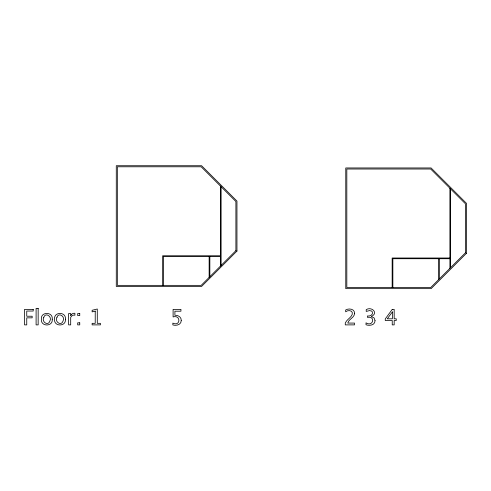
<?xml version="1.0" encoding="UTF-8"?>
<svg xmlns="http://www.w3.org/2000/svg" width="491" height="491" viewBox="0 0 491 491"><rect width="100%" height="100%" fill="white"/><g stroke="black" fill="none" stroke-linecap="round" stroke-linejoin="round"><path stroke-width="0.74" d="M220.41 255.78L162.662 255.78L162.662 285.357M220.41 256.486L163.368 256.486L163.368 285.357M449.903 258.014L392.156 258.014L392.156 287.591M449.903 258.714L392.861 258.714L392.861 287.591M450.603 188.955L450.603 267.65M449.903 188.256L449.903 268.35M439.341 258.714L439.341 278.913M438.635 258.714L438.635 279.618M221.116 186.727L221.116 265.416M220.41 186.021L220.41 266.122M209.847 256.486L209.847 276.685M209.141 256.486L209.141 277.39M52.242 319.181C53.249 326.877 40.422 326.908 41.397 319.199C40.409 311.527 53.206 311.509 52.242 319.181M65.407 319.181C66.414 326.877 53.587 326.908 54.562 319.199C53.574 311.527 66.371 311.509 65.407 319.181M375.044 320.592C375.192 325.232 369.41 326.042 366.01 324.766L366.01 322.839C372.97 327.331 376.002 315.842 367.446 317.358L367.446 315.965C369.913 316.364 373.381 314.94 372.282 311.889L371.755 311.147L369.631 310.558L366.218 311.423L366.218 309.625C371.853 306.175 378.8 313.295 371.294 316.486L374.105 317.947L375.044 320.592M181.247 320.445C181.437 324.741 176.183 326.061 172.844 324.944L172.844 323.103C180.602 326.908 181.056 314.528 173.102 316.928L173.102 309.391L180.94 309.391L180.94 311.196L174.913 311.196L174.913 315.277C177.951 315.026 181.449 317.069 181.247 320.445M43.797 317.278C41.17 321.801 48.192 326.509 49.849 321.108C52.482 316.609 45.436 311.902 43.797 317.278M56.962 317.278C54.335 321.801 61.357 326.509 63.014 321.108C65.647 316.609 58.601 311.902 56.962 317.278M354.576 313.289C354.484 317.775 348.739 318.947 347.769 323.072L354.502 323.072L354.502 324.882L345.277 324.882L345.277 323.072C346.72 319.494 350.862 317.923 352.243 314.357C353.422 310.318 348.002 309.661 345.67 311.803L345.67 309.981C348.733 308.084 354.637 308.79 354.576 313.289M71.373 314.608L70.692 315.652L70.692 313.516L68.63 313.516L68.63 324.882L70.692 324.882L70.692 317.389C71.465 315.885 73.165 314.608 74.908 315.247L74.908 313.319L74.251 313.264A3.609 3.609 0 0 0 71.373 314.608M392.235 309.391L385.269 318.935L385.269 320.494L392.235 320.494L392.235 324.882L394.175 324.882L394.175 320.494L396.243 320.494L396.243 318.812L394.175 318.812L394.175 309.391L392.235 309.391M392.37 311.926L387.289 318.812L392.37 318.812L392.37 311.926M235.901 250.631L201.175 285.357L117.331 285.357L117.331 166.787L201.175 166.787L235.901 201.519L235.901 250.631M236.957 251.067L201.611 286.413L116.275 286.413L116.275 165.731L201.611 165.731L236.957 201.077L236.957 251.067M465.394 252.859L430.662 287.591L346.824 287.591L346.824 169.014L430.662 169.014L465.394 203.747L465.394 252.859M466.45 253.295L431.104 288.647L345.768 288.647L345.768 167.959L431.104 167.959L466.45 203.311L466.45 253.295M95.223 311.11L92.124 311.883L92.124 310.294L97.292 309.005L97.292 323.336L100.391 323.336L100.391 324.882L92.124 324.882L92.124 323.336L95.223 323.336L95.223 311.11M38.163 308.36L36.101 308.36L36.101 324.882L38.163 324.882L38.163 308.36M33.204 309.391L24.55 309.391L24.55 324.882L26.747 324.882L26.747 317.849L32.167 317.849L32.167 316.229L26.747 316.229L26.747 311.036L33.204 311.036L33.204 309.391M79.751 313.516L77.695 313.516L77.695 315.59L79.751 315.59L79.751 313.516M79.751 322.82L77.695 322.82L77.695 324.882L79.751 324.882L79.751 322.82"/></g></svg>
